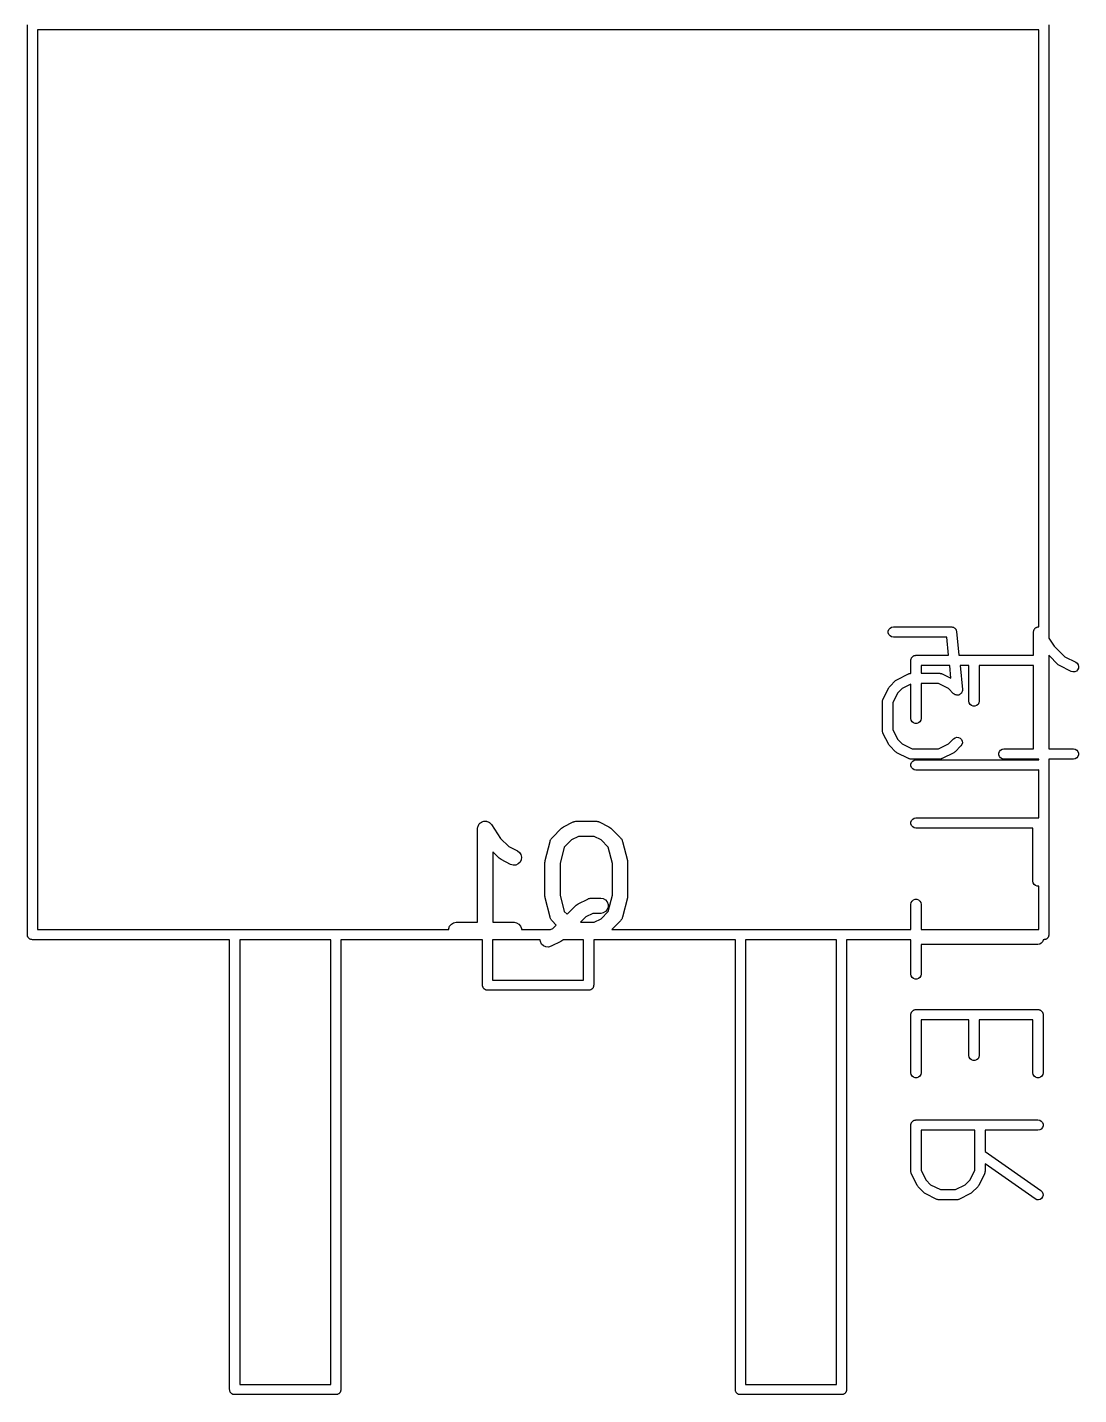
# Model space of a CAD drawing. Extents: x -0.3 to 76.5, y -74.5 to -2.2.
# Drawn here: x 28.95 to 39.34, y -23.05 to -9.53 of the extents above; entities that cross this region are included whole.
import ezdxf

# ---------------------------------------------------------------- set-up
doc = ezdxf.new("R2010")
doc.units = 0
doc.header["$MEASUREMENT"] = 0
doc.layers.add('BLACK', color=7, linetype='CONTINUOUS')

msp = doc.modelspace()

# ---------------------------------------------------------------- linework, layer by layer
at = {"layer": 'Black'}
for p, q in [((28.95, -18.5), (28.95, -9.5)), ((29.05, -9.55), (29.05, -18.45)), ((38.95, -9.55), (29.05, -9.55)), ((38.95, -15.4558), (38.95, -9.55)), ((39.05, -9.5), (39.05, -15.566)), ((37.4626, -15.4972), (37.4687, -15.4806)), ((37.4626, -15.5149), (37.4626, -15.4972)), ((37.4687, -15.5314), (37.4626, -15.5149)), ((37.4687, -15.4806), (37.48, -15.4671)), ((37.48, -15.545), (37.4687, -15.5314)), ((37.48, -15.4671), (37.4953, -15.4583)), ((37.4953, -15.5538), (37.48, -15.545)), ((37.4953, -15.4583), (37.5127, -15.4552)), ((37.5127, -15.4552), (38.0872, -15.4552)), ((38.0872, -15.4552), (38.0891, -15.4556)), ((38.0891, -15.4556), (38.091, -15.4554)), ((38.091, -15.4554), (38.0977, -15.4571)), ((38.0977, -15.4571), (38.1046, -15.4583)), ((38.1046, -15.4583), (38.1062, -15.4593)), ((38.1062, -15.4593), (38.1081, -15.4597)), ((38.1081, -15.4597), (38.1138, -15.4637)), ((38.1138, -15.4637), (38.1198, -15.4671)), ((38.1198, -15.4671), (38.1211, -15.4686)), ((38.1211, -15.4686), (38.1227, -15.4697)), ((38.1227, -15.4697), (38.1267, -15.4753)), ((38.1267, -15.4753), (38.1312, -15.4806)), ((38.1312, -15.4806), (38.1318, -15.4825)), ((38.1318, -15.4825), (38.133, -15.484)), ((38.133, -15.484), (38.1348, -15.4907)), ((38.1348, -15.4907), (38.1372, -15.4972)), ((38.1372, -15.4972), (38.1372, -15.4991)), ((38.1372, -15.4991), (38.1377, -15.501)), ((38.1377, -15.501), (38.1613, -15.7365)), ((38.8982, -15.506), (38.8987, -15.5033)), ((38.8982, -15.7365), (38.8982, -15.506)), ((38.8985, -15.5005), (38.9002, -15.4946)), ((38.8987, -15.5033), (38.8985, -15.5005)), ((38.9002, -15.4946), (38.9012, -15.4887)), ((38.9012, -15.4887), (38.9026, -15.4862)), ((38.9026, -15.4862), (38.9034, -15.4835)), ((38.9034, -15.4835), (38.907, -15.4786)), ((38.907, -15.4786), (38.9101, -15.4734)), ((38.9101, -15.4734), (38.9122, -15.4716)), ((38.9122, -15.4716), (38.9139, -15.4693)), ((38.9139, -15.4693), (38.9189, -15.466)), ((38.9189, -15.466), (38.9236, -15.4621)), ((38.9236, -15.4621), (38.9262, -15.4611)), ((38.9262, -15.4611), (38.9286, -15.4595)), ((38.9286, -15.4595), (38.9345, -15.4581)), ((38.9345, -15.4581), (38.9402, -15.456)), ((38.9402, -15.456), (38.943, -15.456)), ((38.943, -15.456), (38.9457, -15.4554)), ((38.9457, -15.4554), (38.95, -15.4558)), ((37.5127, -15.5568), (37.4953, -15.5538)), ((38.0412, -15.5568), (37.5127, -15.5568)), ((38.0592, -15.7365), (38.0412, -15.5568)), ((39.05, -15.566), (39.1034, -15.646)), ((39.1034, -15.646), (39.2089, -15.7516)), ((37.6852, -15.7873), (37.686, -15.7829)), ((37.6852, -15.9149), (37.6852, -15.7873)), ((37.686, -15.7784), (37.6875, -15.7743)), ((37.686, -15.7829), (37.686, -15.7784)), ((37.6875, -15.7743), (37.6883, -15.7699)), ((37.6883, -15.7699), (37.6905, -15.766)), ((37.6905, -15.766), (37.6921, -15.7619)), ((37.6921, -15.7619), (37.6949, -15.7585)), ((37.6949, -15.7585), (37.6971, -15.7546)), ((37.6971, -15.7546), (37.7005, -15.7518)), ((37.7005, -15.7518), (37.7034, -15.7483)), ((37.7034, -15.7483), (37.7072, -15.7461)), ((37.7072, -15.7461), (37.7106, -15.7433)), ((37.7106, -15.7433), (37.7148, -15.7417)), ((37.7148, -15.7417), (37.7187, -15.7395)), ((37.7187, -15.7395), (37.7231, -15.7388)), ((37.7231, -15.7388), (37.7272, -15.7372)), ((37.7272, -15.7372), (37.7317, -15.7372)), ((37.7317, -15.7372), (37.736, -15.7365)), ((37.736, -15.7365), (38.0592, -15.7365)), ((38.1613, -15.7365), (38.8982, -15.7365)), ((39.1429, -15.8292), (39.05, -15.7364)), ((39.05, -15.7364), (39.05, -16.6617)), ((39.2089, -15.7516), (39.3164, -15.8053)), ((39.3164, -15.8053), (39.3306, -15.8158)), ((39.3306, -15.8158), (39.3403, -15.8306)), ((37.5474, -15.9777), (37.6623, -15.9202)), ((37.6623, -15.9202), (37.6651, -15.9194)), ((37.6651, -15.9194), (37.6676, -15.9179)), ((37.6676, -15.9179), (37.6735, -15.9169)), ((37.6735, -15.9169), (37.6792, -15.9152)), ((37.6792, -15.9152), (37.6821, -15.9154)), ((37.6821, -15.9154), (37.685, -15.9149)), ((37.685, -15.9149), (37.6852, -15.9149)), ((37.7868, -15.8381), (37.7868, -15.9149)), ((38.0693, -15.8381), (37.7868, -15.8381)), ((37.7868, -15.9149), (37.9723, -15.9149)), ((37.9723, -15.9149), (37.9752, -15.9154)), ((37.9752, -15.9154), (37.9781, -15.9152)), ((37.9781, -15.9152), (37.9838, -15.9169)), ((37.9838, -15.9169), (37.9897, -15.9179)), ((37.9897, -15.9179), (37.9922, -15.9194)), ((37.9922, -15.9194), (37.995, -15.9202)), ((37.995, -15.9202), (38.0819, -15.9637)), ((38.0819, -15.9637), (38.0693, -15.8381)), ((38.2598, -15.8381), (38.1714, -15.8381)), ((38.1714, -15.8381), (38.1952, -16.0755)), ((38.2598, -16.1894), (38.2598, -15.8381)), ((38.8982, -15.8381), (38.3614, -15.8381)), ((38.3614, -15.8381), (38.3614, -16.1894)), ((38.8982, -16.6617), (38.8982, -15.8381)), ((39.1495, -15.8339), (39.1429, -15.8292)), ((39.1561, -15.8387), (39.1495, -15.8339)), ((39.271, -15.8962), (39.1561, -15.8387)), ((39.2879, -15.9012), (39.271, -15.8962)), ((39.3055, -15.9002), (39.2879, -15.9012)), ((39.3217, -15.8932), (39.3055, -15.9002)), ((39.3345, -15.881), (39.3217, -15.8932)), ((39.3424, -15.8652), (39.3345, -15.881)), ((39.3403, -15.8306), (39.3444, -15.8477)), ((39.3444, -15.8477), (39.3424, -15.8652)), ((37.4098, -16.1728), (37.4672, -16.0579)), ((37.4672, -16.0579), (37.4721, -16.0513)), ((37.4721, -16.0513), (37.4767, -16.0447)), ((37.4767, -16.0447), (37.5342, -15.9872)), ((37.5342, -15.9872), (37.5409, -15.9825)), ((37.5409, -15.9825), (37.5474, -15.9777)), ((37.6002, -16.0649), (37.5544, -16.1107)), ((37.6852, -16.0224), (37.6002, -16.0649)), ((37.6852, -16.3618), (37.6852, -16.0224)), ((37.9603, -16.0165), (37.7868, -16.0165)), ((37.7868, -16.0165), (37.7868, -16.3618)), ((38.0571, -16.0649), (37.9603, -16.0165)), ((38.1087, -16.1165), (38.0571, -16.0649)), ((38.1937, -16.0937), (38.1901, -16.1014)), ((38.1939, -16.0931), (38.1937, -16.0934)), ((38.1937, -16.0934), (38.1937, -16.0937)), ((38.1945, -16.0846), (38.1939, -16.0931)), ((38.1952, -16.0761), (38.1945, -16.0846)), ((38.1952, -16.0755), (38.1952, -16.0758)), ((38.1952, -16.0758), (38.1952, -16.0761)), ((37.4044, -16.1955), (37.4049, -16.1926)), ((37.4044, -16.4827), (37.4044, -16.1955)), ((37.4047, -16.1897), (37.4064, -16.184)), ((37.4049, -16.1926), (37.4047, -16.1897)), ((37.4064, -16.184), (37.4075, -16.1781)), ((37.4075, -16.1781), (37.4089, -16.1756)), ((37.4089, -16.1756), (37.4098, -16.1728)), ((37.5544, -16.1107), (37.506, -16.2075)), ((37.506, -16.2075), (37.506, -16.4707)), ((38.109, -16.1167), (38.1087, -16.1165)), ((38.1092, -16.1169), (38.109, -16.1167)), ((38.1162, -16.1217), (38.1092, -16.1169)), ((38.1232, -16.1266), (38.1162, -16.1217)), ((38.1235, -16.1267), (38.1232, -16.1266)), ((38.1237, -16.1269), (38.1235, -16.1267)), ((38.132, -16.129), (38.1237, -16.1269)), ((38.1402, -16.1312), (38.132, -16.129)), ((38.1405, -16.1311), (38.1402, -16.1312)), ((38.1408, -16.1312), (38.1405, -16.1311)), ((38.1493, -16.1304), (38.1408, -16.1312)), ((38.1578, -16.1296), (38.1493, -16.1304)), ((38.1581, -16.1295), (38.1578, -16.1296)), ((38.1584, -16.1295), (38.1581, -16.1295)), ((38.1661, -16.1258), (38.1584, -16.1295)), ((38.1738, -16.1222), (38.1661, -16.1258)), ((38.174, -16.122), (38.1738, -16.1222)), ((38.1743, -16.1218), (38.174, -16.122)), ((38.1803, -16.1157), (38.1743, -16.1218)), ((38.1863, -16.1097), (38.1803, -16.1157)), ((38.1864, -16.1094), (38.1863, -16.1097)), ((38.1866, -16.1092), (38.1864, -16.1094)), ((38.1901, -16.1014), (38.1866, -16.1092)), ((38.2628, -16.2068), (38.2598, -16.1894)), ((38.2717, -16.2221), (38.2628, -16.2068)), ((38.2852, -16.2334), (38.2717, -16.2221)), ((38.3495, -16.2221), (38.336, -16.2334)), ((38.3583, -16.2068), (38.3495, -16.2221)), ((38.3614, -16.1894), (38.3583, -16.2068)), ((37.6883, -16.3792), (37.6852, -16.3618)), ((37.7868, -16.3618), (37.7838, -16.3792)), ((38.3017, -16.2395), (38.2852, -16.2334)), ((38.3194, -16.2395), (38.3017, -16.2395)), ((38.336, -16.2334), (38.3194, -16.2395)), ((37.4049, -16.4856), (37.4044, -16.4827)), ((37.4047, -16.4885), (37.4049, -16.4856)), ((37.4064, -16.4943), (37.4047, -16.4885)), ((37.4075, -16.5001), (37.4064, -16.4943)), ((37.4089, -16.5026), (37.4075, -16.5001)), ((37.506, -16.4707), (37.5544, -16.5676)), ((37.6971, -16.3944), (37.6883, -16.3792)), ((37.7106, -16.4058), (37.6971, -16.3944)), ((37.7272, -16.4118), (37.7106, -16.4058)), ((37.7449, -16.4118), (37.7272, -16.4118)), ((37.7614, -16.4058), (37.7449, -16.4118)), ((37.775, -16.3944), (37.7614, -16.4058)), ((37.7838, -16.3792), (37.775, -16.3944)), ((37.4098, -16.5055), (37.4089, -16.5026)), ((37.4672, -16.6204), (37.4098, -16.5055)), ((37.4721, -16.6269), (37.4672, -16.6204)), ((37.4767, -16.6336), (37.4721, -16.6269)), ((37.5342, -16.691), (37.4767, -16.6336)), ((37.5544, -16.5676), (37.6002, -16.6133)), ((37.6002, -16.6133), (37.697, -16.6617)), ((37.9603, -16.6617), (38.0571, -16.6133)), ((38.0571, -16.6133), (38.1087, -16.5617)), ((38.1087, -16.5617), (38.1232, -16.5516)), ((38.1806, -16.6336), (38.1231, -16.691)), ((38.1232, -16.5516), (38.1402, -16.547)), ((38.1402, -16.547), (38.1578, -16.5486)), ((38.1578, -16.5486), (38.1738, -16.556)), ((38.1738, -16.556), (38.1863, -16.5685)), ((38.1907, -16.6191), (38.1806, -16.6336)), ((38.1863, -16.5685), (38.1937, -16.5845)), ((38.1952, -16.6021), (38.1907, -16.6191)), ((38.1937, -16.5845), (38.1952, -16.6021)), ((37.5409, -16.6957), (37.5342, -16.691)), ((37.5474, -16.7005), (37.5409, -16.6957)), ((37.6623, -16.758), (37.5474, -16.7005)), ((37.6651, -16.7588), (37.6623, -16.758)), ((37.6676, -16.7603), (37.6651, -16.7588)), ((37.6735, -16.7613), (37.6676, -16.7603)), ((37.6792, -16.763), (37.6735, -16.7613)), ((37.6821, -16.7628), (37.6792, -16.763)), ((37.685, -16.7633), (37.6821, -16.7628)), ((37.9723, -16.7633), (37.685, -16.7633)), ((37.697, -16.6617), (37.9603, -16.6617)), ((37.7187, -16.7737), (37.736, -16.7706)), ((37.736, -16.7706), (38.9425, -16.7706)), ((37.9752, -16.7628), (37.9723, -16.7633)), ((37.9781, -16.763), (37.9752, -16.7628)), ((37.9838, -16.7613), (37.9781, -16.763)), ((37.9897, -16.7603), (37.9838, -16.7613)), ((37.9922, -16.7588), (37.9897, -16.7603)), ((37.995, -16.758), (37.9922, -16.7588)), ((38.1099, -16.7005), (37.995, -16.758)), ((38.1165, -16.6957), (38.1099, -16.7005)), ((38.1231, -16.691), (38.1165, -16.6957)), ((38.5542, -16.7037), (38.5603, -16.6871)), ((38.5542, -16.7214), (38.5542, -16.7037)), ((38.5603, -16.7379), (38.5542, -16.7214)), ((38.5603, -16.6871), (38.5716, -16.6736)), ((38.5716, -16.7515), (38.5603, -16.7379)), ((38.5716, -16.6736), (38.5869, -16.6648)), ((38.5869, -16.7603), (38.5716, -16.7515)), ((38.5869, -16.6648), (38.6043, -16.6617)), ((38.6043, -16.7633), (38.5869, -16.7603)), ((38.6043, -16.6617), (38.8982, -16.6617)), ((38.95, -16.7633), (38.6043, -16.7633)), ((38.9425, -16.7706), (38.95, -16.7719)), ((38.95, -16.7719), (38.95, -16.7633)), ((39.05, -16.6617), (39.2937, -16.6617)), ((39.2937, -16.7633), (39.05, -16.7633)), ((39.05, -16.7633), (39.05, -18.5)), ((39.2937, -16.6617), (39.3111, -16.6648)), ((39.3111, -16.7603), (39.2937, -16.7633)), ((39.3111, -16.6648), (39.3263, -16.6736)), ((39.3263, -16.7515), (39.3111, -16.7603)), ((39.3263, -16.6736), (39.3377, -16.6871)), ((39.3377, -16.7379), (39.3263, -16.7515)), ((39.3377, -16.6871), (39.3437, -16.7037)), ((39.3437, -16.7214), (39.3377, -16.7379)), ((39.3437, -16.7037), (39.3437, -16.7214)), ((37.686, -16.8126), (37.6921, -16.796)), ((37.686, -16.8302), (37.686, -16.8126)), ((37.6921, -16.8468), (37.686, -16.8302)), ((37.6921, -16.796), (37.7034, -16.7825)), ((37.7034, -16.8603), (37.6921, -16.8468)), ((37.7034, -16.7825), (37.7187, -16.7737)), ((37.7187, -16.8691), (37.7034, -16.8603)), ((37.736, -16.8722), (37.7187, -16.8691)), ((38.9425, -16.8722), (37.736, -16.8722)), ((38.95, -16.8709), (38.9425, -16.8722)), ((38.95, -17.3459), (38.95, -16.8709)), ((33.4016, -17.4441), (33.4042, -17.4355)), ((33.4019, -17.4483), (33.4016, -17.4441)), ((33.4042, -17.4355), (33.4057, -17.4267)), ((33.4057, -17.4267), (33.4078, -17.4231)), ((33.4078, -17.4231), (33.409, -17.4191)), ((33.409, -17.4191), (33.4143, -17.4119)), ((33.4143, -17.4119), (33.4187, -17.4042)), ((33.4187, -17.4042), (33.4219, -17.4015)), ((33.4219, -17.4015), (33.4244, -17.3981)), ((33.4244, -17.3981), (33.4318, -17.3932)), ((33.4318, -17.3932), (33.4387, -17.3874)), ((33.4387, -17.3874), (33.4426, -17.386)), ((33.4426, -17.386), (33.4461, -17.3837)), ((33.4461, -17.3837), (33.4548, -17.3816)), ((33.4548, -17.3816), (33.4632, -17.3785)), ((33.4632, -17.3785), (33.4673, -17.3785)), ((33.4673, -17.3785), (33.4714, -17.3775)), ((33.4714, -17.3775), (33.4803, -17.3785)), ((33.4803, -17.3785), (33.4892, -17.3785)), ((33.4892, -17.3785), (33.4931, -17.3799)), ((33.4931, -17.3799), (33.4973, -17.3804)), ((33.4973, -17.3804), (33.5053, -17.3844)), ((33.5053, -17.3844), (33.5137, -17.3874)), ((33.5137, -17.3874), (33.5169, -17.3901)), ((33.5169, -17.3901), (33.5206, -17.3919)), ((33.5206, -17.3919), (33.5268, -17.3984)), ((33.5268, -17.3984), (33.5336, -17.4042)), ((33.5336, -17.4042), (33.5357, -17.4078)), ((33.5357, -17.4078), (33.5386, -17.4108)), ((33.5386, -17.4108), (33.6297, -17.5475)), ((34.1374, -17.5422), (34.2327, -17.447)), ((34.2327, -17.447), (34.2425, -17.4401)), ((34.2425, -17.4401), (34.2522, -17.4329)), ((34.2522, -17.4329), (34.3474, -17.3853)), ((34.3474, -17.3853), (34.3516, -17.3841)), ((34.3516, -17.3841), (34.3553, -17.3819)), ((34.3553, -17.3819), (34.364, -17.3804)), ((34.364, -17.3804), (34.3724, -17.3779)), ((34.3724, -17.3779), (34.3767, -17.3781)), ((34.3767, -17.3781), (34.381, -17.3774)), ((34.381, -17.3774), (34.5714, -17.3774)), ((34.5714, -17.3774), (34.5757, -17.3781)), ((34.5757, -17.3781), (34.58, -17.3779)), ((34.58, -17.3779), (34.5884, -17.3804)), ((34.5884, -17.3804), (34.5971, -17.3819)), ((34.5971, -17.3819), (34.6008, -17.3841)), ((34.6008, -17.3841), (34.605, -17.3853)), ((34.605, -17.3853), (34.7002, -17.4329)), ((34.7002, -17.4329), (34.7099, -17.4401)), ((34.7099, -17.4401), (34.7197, -17.447)), ((34.7197, -17.447), (34.8149, -17.5422)), ((37.686, -17.3871), (37.6921, -17.3705)), ((37.686, -17.4047), (37.686, -17.3871)), ((37.6921, -17.4213), (37.686, -17.4047)), ((37.6921, -17.3705), (37.7034, -17.357)), ((37.7034, -17.4348), (37.6921, -17.4213)), ((37.7034, -17.357), (37.7187, -17.3482)), ((37.7187, -17.4437), (37.7034, -17.4348)), ((37.7187, -17.3482), (37.736, -17.3451)), ((37.736, -17.4467), (37.7187, -17.4437)), ((37.736, -17.3451), (38.9425, -17.3451)), ((38.8917, -17.4467), (37.736, -17.4467)), ((38.8917, -17.9705), (38.8917, -17.4467)), ((38.9425, -17.3451), (38.9469, -17.3459)), ((38.9469, -17.3459), (38.95, -17.3459)), ((33.4012, -17.4524), (33.4019, -17.4483)), ((33.4012, -18.3774), (33.4012, -17.4524)), ((33.6297, -17.5475), (33.7111, -17.6288)), ((34.0701, -17.7675), (34.1177, -17.577)), ((34.1177, -17.577), (34.1206, -17.5705)), ((34.1206, -17.5705), (34.1225, -17.5635)), ((34.1225, -17.5635), (34.1259, -17.5587)), ((34.1259, -17.5587), (34.1283, -17.5533)), ((34.1283, -17.5533), (34.1333, -17.5481)), ((34.1333, -17.5481), (34.1374, -17.5422)), ((34.3301, -17.5616), (34.2582, -17.6336)), ((34.3987, -17.5274), (34.3301, -17.5616)), ((34.5537, -17.5274), (34.3987, -17.5274)), ((34.6222, -17.5616), (34.5537, -17.5274)), ((34.6942, -17.6336), (34.6222, -17.5616)), ((34.8149, -17.5422), (34.8191, -17.5481)), ((34.8191, -17.5481), (34.8241, -17.5533)), ((34.8241, -17.5533), (34.8265, -17.5587)), ((34.8265, -17.5587), (34.8299, -17.5635)), ((34.8299, -17.5635), (34.8317, -17.5705)), ((34.8317, -17.5705), (34.8347, -17.577)), ((34.8347, -17.577), (34.8823, -17.7675)), ((33.6136, -17.7435), (33.5512, -17.6811)), ((33.5512, -17.6811), (33.5512, -18.3774)), ((33.7111, -17.6288), (33.7954, -17.671)), ((33.7954, -17.671), (33.8164, -17.6865)), ((33.8164, -17.6865), (33.8307, -17.7083)), ((33.8307, -17.7083), (33.8368, -17.7336)), ((34.2582, -17.6336), (34.2179, -17.7949)), ((34.7345, -17.7949), (34.6942, -17.6336)), ((33.6235, -17.7504), (33.6136, -17.7435)), ((33.6331, -17.7576), (33.6235, -17.7504)), ((33.7284, -17.8052), (33.6331, -17.7576)), ((33.7533, -17.8126), (33.7284, -17.8052)), ((33.7793, -17.811), (33.7533, -17.8126)), ((33.8032, -17.8007), (33.7793, -17.811)), ((33.8221, -17.7828), (33.8032, -17.8007)), ((33.8338, -17.7595), (33.8221, -17.7828)), ((33.8368, -17.7336), (33.8338, -17.7595)), ((34.0679, -17.7857), (34.0694, -17.7767)), ((34.0679, -18.119), (34.0679, -17.7857)), ((34.0694, -17.7767), (34.0701, -17.7675)), ((34.2179, -17.7949), (34.2179, -18.1098)), ((34.7345, -18.1098), (34.7345, -17.7949)), ((34.8823, -17.7675), (34.8829, -17.7767)), ((34.8829, -17.7767), (34.8845, -17.7857)), ((34.8845, -17.7857), (34.8845, -18.119)), ((38.8948, -17.9878), (38.8917, -17.9705)), ((38.9036, -18.0031), (38.8948, -17.9878)), ((34.0694, -18.1281), (34.0679, -18.119)), ((34.2179, -18.1098), (34.2582, -18.2712)), ((34.6942, -18.2712), (34.7345, -18.1098)), ((34.8845, -18.119), (34.8829, -18.1281)), ((38.9171, -18.0144), (38.9036, -18.0031)), ((38.9337, -18.0205), (38.9171, -18.0144)), ((38.95, -18.0205), (38.9337, -18.0205)), ((38.95, -18.45), (38.95, -18.0205)), ((34.0701, -18.1372), (34.0694, -18.1281)), ((34.1177, -18.3277), (34.0701, -18.1372)), ((34.2857, -18.2987), (34.3755, -18.2089)), ((34.3755, -18.2089), (34.3854, -18.202)), ((34.3854, -18.202), (34.395, -18.1948)), ((34.395, -18.1948), (34.4903, -18.1472)), ((34.4903, -18.1472), (34.4944, -18.146)), ((34.4944, -18.146), (34.4982, -18.1438)), ((34.4982, -18.1438), (34.5068, -18.1423)), ((34.5068, -18.1423), (34.5152, -18.1398)), ((34.5152, -18.1398), (34.5196, -18.14)), ((34.5196, -18.14), (34.5238, -18.1393)), ((34.5238, -18.1393), (34.619, -18.1393)), ((34.619, -18.1393), (34.6447, -18.1438)), ((34.6447, -18.1438), (34.6673, -18.1568)), ((34.6673, -18.1568), (34.684, -18.1768)), ((34.684, -18.2518), (34.6673, -18.2717)), ((34.684, -18.1768), (34.6929, -18.2013)), ((34.6929, -18.2273), (34.684, -18.2518)), ((34.6929, -18.2013), (34.6929, -18.2273)), ((34.8823, -18.1372), (34.8347, -18.3277)), ((34.8829, -18.1281), (34.8823, -18.1372)), ((37.6852, -18.2003), (37.6883, -18.1829)), ((37.6852, -18.45), (37.6852, -18.2003)), ((37.6883, -18.1829), (37.6971, -18.1676)), ((37.6971, -18.1676), (37.7106, -18.1563)), ((37.7106, -18.1563), (37.7272, -18.1502)), ((37.7272, -18.1502), (37.7449, -18.1502)), ((37.7449, -18.1502), (37.7614, -18.1563)), ((37.7614, -18.1563), (37.775, -18.1676)), ((37.775, -18.1676), (37.7838, -18.1829)), ((37.7838, -18.1829), (37.7868, -18.2003)), ((37.7868, -18.2003), (37.7868, -18.45)), ((33.1423, -18.3949), (33.1648, -18.3819)), ((33.1648, -18.3819), (33.1905, -18.3774)), ((33.1905, -18.3774), (33.4012, -18.3774)), ((33.5512, -18.3774), (33.7619, -18.3774)), ((33.7619, -18.3774), (33.7876, -18.3819)), ((33.7876, -18.3819), (33.8101, -18.3949)), ((34.1206, -18.3343), (34.1177, -18.3277)), ((34.1225, -18.3412), (34.1206, -18.3343)), ((34.1259, -18.3461), (34.1225, -18.3412)), ((34.1283, -18.3515), (34.1259, -18.3461)), ((34.1333, -18.3567), (34.1283, -18.3515)), ((34.1374, -18.3626), (34.1333, -18.3567)), ((34.1796, -18.4048), (34.1374, -18.3626)), ((34.2582, -18.2712), (34.2857, -18.2987)), ((34.473, -18.3235), (34.4192, -18.3774)), ((34.4192, -18.3774), (34.5537, -18.3774)), ((34.5415, -18.2893), (34.473, -18.3235)), ((34.619, -18.2893), (34.5415, -18.2893)), ((34.5537, -18.3774), (34.6222, -18.3431)), ((34.6447, -18.2848), (34.619, -18.2893)), ((34.6222, -18.3431), (34.6942, -18.2712)), ((34.6673, -18.2717), (34.6447, -18.2848)), ((34.8149, -18.3626), (34.7275, -18.45)), ((34.8191, -18.3567), (34.8149, -18.3626)), ((34.8241, -18.3515), (34.8191, -18.3567)), ((34.8265, -18.3461), (34.8241, -18.3515)), ((34.8299, -18.3412), (34.8265, -18.3461)), ((34.8317, -18.3343), (34.8299, -18.3412)), ((34.8347, -18.3277), (34.8317, -18.3343)), ((28.9508, -18.5043), (28.95, -18.5)), ((28.9508, -18.5087), (28.9508, -18.5043)), ((28.9523, -18.5128), (28.9508, -18.5087)), ((28.953, -18.5171), (28.9523, -18.5128)), ((28.9552, -18.5209), (28.953, -18.5171)), ((28.9567, -18.525), (28.9552, -18.5209)), ((28.9595, -18.5284), (28.9567, -18.525)), ((28.9617, -18.5321), (28.9595, -18.5284)), ((29.05, -18.45), (33.1166, -18.45)), ((33.1166, -18.4394), (33.1255, -18.4149)), ((33.1166, -18.45), (33.1166, -18.4394)), ((33.1255, -18.4149), (33.1423, -18.3949)), ((33.8101, -18.3949), (33.8269, -18.4149)), ((33.8269, -18.4149), (33.8358, -18.4394)), ((33.8358, -18.4394), (33.8358, -18.45)), ((33.8358, -18.45), (34.1228, -18.45)), ((34.1228, -18.45), (34.146, -18.4384)), ((34.146, -18.4384), (34.1796, -18.4048)), ((34.7275, -18.45), (37.6852, -18.45)), ((37.7868, -18.45), (38.95, -18.45)), ((39.0405, -18.5284), (39.0383, -18.5321)), ((39.0433, -18.525), (39.0405, -18.5284)), ((39.0448, -18.5209), (39.0433, -18.525)), ((39.047, -18.5171), (39.0448, -18.5209)), ((39.0477, -18.5128), (39.047, -18.5171)), ((39.0492, -18.5087), (39.0477, -18.5128)), ((39.05, -18.5), (39.0492, -18.5043)), ((39.0492, -18.5043), (39.0492, -18.5087)), ((28.965, -18.535), (28.9617, -18.5321)), ((28.9679, -18.5383), (28.965, -18.535)), ((28.9716, -18.5405), (28.9679, -18.5383)), ((28.975, -18.5433), (28.9716, -18.5405)), ((28.9791, -18.5448), (28.975, -18.5433)), ((28.9829, -18.547), (28.9791, -18.5448)), ((28.9872, -18.5477), (28.9829, -18.547)), ((28.9913, -18.5492), (28.9872, -18.5477)), ((28.9957, -18.5492), (28.9913, -18.5492)), ((29, -18.55), (28.9957, -18.5492)), ((30.95, -18.55), (29, -18.55)), ((30.95, -23), (30.95, -18.55)), ((31.05, -18.55), (31.05, -22.95)), ((31.95, -18.55), (31.05, -18.55)), ((31.95, -22.95), (31.95, -18.55)), ((33.45, -18.55), (32.05, -18.55)), ((32.05, -18.55), (32.05, -23)), ((33.45, -19), (33.45, -18.55)), ((34.0212, -18.55), (33.55, -18.55)), ((33.55, -18.55), (33.55, -18.95)), ((34.0234, -18.569), (34.0212, -18.55)), ((34.035, -18.5923), (34.0234, -18.569)), ((34.0539, -18.6102), (34.035, -18.5923)), ((34.0778, -18.6206), (34.0539, -18.6102)), ((34.1038, -18.6221), (34.0778, -18.6206)), ((34.1288, -18.6147), (34.1038, -18.6221)), ((34.224, -18.5671), (34.1288, -18.6147)), ((34.2337, -18.5599), (34.224, -18.5671)), ((34.2435, -18.553), (34.2337, -18.5599)), ((34.2465, -18.55), (34.2435, -18.553)), ((34.45, -18.55), (34.2465, -18.55)), ((34.45, -18.95), (34.45, -18.55)), ((35.95, -18.55), (34.55, -18.55)), ((34.55, -18.55), (34.55, -19)), ((35.95, -23), (35.95, -18.55)), ((36.05, -18.55), (36.05, -22.95)), ((36.95, -18.55), (36.05, -18.55)), ((36.95, -22.95), (36.95, -18.55)), ((37.6852, -18.55), (37.05, -18.55)), ((37.05, -18.55), (37.05, -23)), ((37.6852, -18.8897), (37.6852, -18.55)), ((38.9425, -18.5958), (37.7868, -18.5958)), ((37.7868, -18.5958), (37.7868, -18.8897)), ((38.9599, -18.5927), (38.9425, -18.5958)), ((38.9752, -18.5839), (38.9599, -18.5927)), ((38.9865, -18.5704), (38.9752, -18.5839)), ((38.9926, -18.5538), (38.9865, -18.5704)), ((39, -18.55), (38.9926, -18.55)), ((38.9926, -18.55), (38.9926, -18.5538)), ((39.0043, -18.5492), (39, -18.55)), ((39.0087, -18.5492), (39.0043, -18.5492)), ((39.0128, -18.5477), (39.0087, -18.5492)), ((39.0171, -18.547), (39.0128, -18.5477)), ((39.0209, -18.5448), (39.0171, -18.547)), ((39.025, -18.5433), (39.0209, -18.5448)), ((39.0284, -18.5405), (39.025, -18.5433)), ((39.0321, -18.5383), (39.0284, -18.5405)), ((39.035, -18.535), (39.0321, -18.5383)), ((39.0383, -18.5321), (39.035, -18.535)), ((37.6883, -18.9071), (37.6852, -18.8897)), ((37.6971, -18.9223), (37.6883, -18.9071)), ((37.7106, -18.9337), (37.6971, -18.9223)), ((37.7272, -18.9397), (37.7106, -18.9337)), ((37.7614, -18.9337), (37.7449, -18.9397)), ((37.775, -18.9223), (37.7614, -18.9337)), ((37.7838, -18.9071), (37.775, -18.9223)), ((37.7868, -18.8897), (37.7838, -18.9071)), ((33.4508, -19.0043), (33.45, -19)), ((33.4508, -19.0087), (33.4508, -19.0043)), ((33.4523, -19.0128), (33.4508, -19.0087)), ((33.453, -19.0171), (33.4523, -19.0128)), ((33.4552, -19.0209), (33.453, -19.0171)), ((33.4567, -19.025), (33.4552, -19.0209)), ((33.4595, -19.0284), (33.4567, -19.025)), ((33.4617, -19.0321), (33.4595, -19.0284)), ((33.465, -19.035), (33.4617, -19.0321)), ((33.4679, -19.0383), (33.465, -19.035)), ((33.4716, -19.0405), (33.4679, -19.0383)), ((33.475, -19.0433), (33.4716, -19.0405)), ((33.4791, -19.0448), (33.475, -19.0433)), ((33.4829, -19.047), (33.4791, -19.0448)), ((33.4872, -19.0477), (33.4829, -19.047)), ((33.4913, -19.0492), (33.4872, -19.0477)), ((33.4957, -19.0492), (33.4913, -19.0492)), ((33.5, -19.05), (33.4957, -19.0492)), ((34.5, -19.05), (33.5, -19.05)), ((33.55, -18.95), (34.45, -18.95)), ((34.5043, -19.0492), (34.5, -19.05)), ((34.5087, -19.0492), (34.5043, -19.0492)), ((34.5128, -19.0477), (34.5087, -19.0492)), ((34.5171, -19.047), (34.5128, -19.0477)), ((34.5209, -19.0448), (34.5171, -19.047)), ((34.525, -19.0433), (34.5209, -19.0448)), ((34.5284, -19.0405), (34.525, -19.0433)), ((34.5321, -19.0383), (34.5284, -19.0405)), ((34.535, -19.035), (34.5321, -19.0383)), ((34.5383, -19.0321), (34.535, -19.035)), ((34.5405, -19.0284), (34.5383, -19.0321)), ((34.5433, -19.025), (34.5405, -19.0284)), ((34.5448, -19.0209), (34.5433, -19.025)), ((34.547, -19.0171), (34.5448, -19.0209)), ((34.5477, -19.0128), (34.547, -19.0171)), ((34.5492, -19.0087), (34.5477, -19.0128)), ((34.55, -19), (34.5492, -19.0043)), ((34.5492, -19.0043), (34.5492, -19.0087)), ((37.7449, -18.9397), (37.7272, -18.9397)), ((37.6852, -19.2919), (37.686, -19.2875)), ((37.6852, -19.8664), (37.6852, -19.2919)), ((37.686, -19.283), (37.6875, -19.2789)), ((37.686, -19.2875), (37.686, -19.283)), ((37.6875, -19.2789), (37.6883, -19.2745)), ((37.6883, -19.2745), (37.6905, -19.2706)), ((37.6905, -19.2706), (37.6921, -19.2665)), ((37.6921, -19.2665), (37.6949, -19.2631)), ((37.6949, -19.2631), (37.6971, -19.2592)), ((37.6971, -19.2592), (37.7005, -19.2563)), ((37.7005, -19.2563), (37.7034, -19.2529)), ((37.7034, -19.2529), (37.7072, -19.2507)), ((37.7072, -19.2507), (37.7106, -19.2479)), ((37.7106, -19.2479), (37.7148, -19.2463)), ((37.7148, -19.2463), (37.7187, -19.2441)), ((37.7187, -19.2441), (37.7231, -19.2433)), ((37.7231, -19.2433), (37.7272, -19.2418)), ((37.7272, -19.2418), (37.7317, -19.2418)), ((37.7317, -19.2418), (37.736, -19.2411)), ((37.736, -19.2411), (38.9425, -19.2411)), ((38.9425, -19.2411), (38.9469, -19.2418)), ((38.9469, -19.2418), (38.9514, -19.2418)), ((38.9514, -19.2418), (38.9555, -19.2433)), ((38.9555, -19.2433), (38.9599, -19.2441)), ((38.9599, -19.2441), (38.9638, -19.2463)), ((38.9638, -19.2463), (38.9679, -19.2479)), ((38.9679, -19.2479), (38.9714, -19.2507)), ((38.9714, -19.2507), (38.9752, -19.2529)), ((38.9752, -19.2529), (38.9781, -19.2563)), ((38.9781, -19.2563), (38.9815, -19.2592)), ((38.9815, -19.2592), (38.9837, -19.2631)), ((38.9837, -19.2631), (38.9865, -19.2665)), ((38.9865, -19.2665), (38.9881, -19.2706)), ((38.9881, -19.2706), (38.9903, -19.2745)), ((38.9903, -19.2745), (38.9911, -19.2789)), ((38.9911, -19.2789), (38.9926, -19.283)), ((38.9926, -19.283), (38.9926, -19.2875)), ((38.9926, -19.2875), (38.9933, -19.2919)), ((38.9933, -19.2919), (38.9933, -19.8664)), ((38.2598, -19.3427), (37.7868, -19.3427)), ((37.7868, -19.3427), (37.7868, -19.8664)), ((38.2598, -19.694), (38.2598, -19.3427)), ((38.8917, -19.3427), (38.3614, -19.3427)), ((38.3614, -19.3427), (38.3614, -19.694)), ((38.8917, -19.8664), (38.8917, -19.3427)), ((38.2628, -19.7114), (38.2598, -19.694)), ((38.2717, -19.7267), (38.2628, -19.7114)), ((38.2852, -19.738), (38.2717, -19.7267)), ((38.3017, -19.7441), (38.2852, -19.738)), ((38.3194, -19.7441), (38.3017, -19.7441)), ((38.336, -19.738), (38.3194, -19.7441)), ((38.3495, -19.7267), (38.336, -19.738)), ((38.3583, -19.7114), (38.3495, -19.7267)), ((38.3614, -19.694), (38.3583, -19.7114)), ((37.6883, -19.8838), (37.6852, -19.8664)), ((37.7868, -19.8664), (37.7838, -19.8838)), ((38.8948, -19.8838), (38.8917, -19.8664)), ((38.9933, -19.8664), (38.9903, -19.8838)), ((37.6971, -19.899), (37.6883, -19.8838)), ((37.7106, -19.9104), (37.6971, -19.899)), ((37.7272, -19.9164), (37.7106, -19.9104)), ((37.7449, -19.9164), (37.7272, -19.9164)), ((37.7614, -19.9104), (37.7449, -19.9164)), ((37.775, -19.899), (37.7614, -19.9104)), ((37.7838, -19.8838), (37.775, -19.899)), ((38.9036, -19.899), (38.8948, -19.8838)), ((38.9171, -19.9104), (38.9036, -19.899)), ((38.9337, -19.9164), (38.9171, -19.9104)), ((38.9514, -19.9164), (38.9337, -19.9164)), ((38.9679, -19.9104), (38.9514, -19.9164)), ((38.9815, -19.899), (38.9679, -19.9104)), ((38.9903, -19.8838), (38.9815, -19.899)), ((37.6852, -20.3835), (37.686, -20.3791)), ((37.6852, -20.8431), (37.6852, -20.3835)), ((37.686, -20.3746), (37.6875, -20.3705)), ((37.686, -20.3791), (37.686, -20.3746)), ((37.6875, -20.3705), (37.6883, -20.3661)), ((37.6883, -20.3661), (37.6905, -20.3622)), ((37.6905, -20.3622), (37.6921, -20.3581)), ((37.6921, -20.3581), (37.6949, -20.3546)), ((37.6949, -20.3546), (37.6971, -20.3508)), ((37.6971, -20.3508), (37.7005, -20.3479)), ((37.7005, -20.3479), (37.7034, -20.3445)), ((37.7034, -20.3445), (37.7072, -20.3423)), ((37.7072, -20.3423), (37.7106, -20.3395)), ((37.7106, -20.3395), (37.7148, -20.3379)), ((37.7148, -20.3379), (37.7187, -20.3357)), ((37.7187, -20.3357), (37.7231, -20.3349)), ((37.7231, -20.3349), (37.7272, -20.3334)), ((37.7272, -20.3334), (37.7317, -20.3334)), ((37.7317, -20.3334), (37.736, -20.3327)), ((37.736, -20.3327), (38.9425, -20.3327)), ((38.9425, -20.3327), (38.9599, -20.3357)), ((38.9599, -20.3357), (38.9752, -20.3445)), ((38.9752, -20.4224), (38.9599, -20.4312)), ((38.9752, -20.3445), (38.9865, -20.3581)), ((38.9865, -20.4089), (38.9752, -20.4224)), ((38.9865, -20.3581), (38.9926, -20.3746)), ((38.9926, -20.3923), (38.9865, -20.4089)), ((38.9926, -20.3746), (38.9926, -20.3923)), ((37.7868, -20.4343), (37.7868, -20.8311)), ((38.3172, -20.4343), (37.7868, -20.4343)), ((38.3172, -20.8311), (38.3172, -20.4343)), ((38.9425, -20.4343), (38.4188, -20.4343)), ((38.4188, -20.4343), (38.4188, -20.6443)), ((38.9599, -20.4312), (38.9425, -20.4343)), ((38.4188, -20.6443), (38.9717, -21.0313)), ((38.9134, -21.1145), (38.4188, -20.7683)), ((38.4188, -20.7683), (38.4188, -20.8431)), ((37.6858, -20.846), (37.6852, -20.8431)), ((37.6856, -20.8489), (37.6858, -20.846)), ((37.6873, -20.8546), (37.6856, -20.8489)), ((37.6883, -20.8604), (37.6873, -20.8546)), ((37.6898, -20.863), (37.6883, -20.8604)), ((37.6906, -20.8658), (37.6898, -20.863)), ((37.7481, -20.9807), (37.6906, -20.8658)), ((37.7868, -20.8311), (37.8353, -20.9279)), ((37.8353, -20.9279), (37.881, -20.9737)), ((38.223, -20.9737), (38.2688, -20.9279)), ((38.2688, -20.9279), (38.3172, -20.8311)), ((38.4135, -20.8658), (38.356, -20.9807)), ((38.4143, -20.863), (38.4135, -20.8658)), ((38.4158, -20.8604), (38.4143, -20.863)), ((38.4168, -20.8546), (38.4158, -20.8604)), ((38.4185, -20.8489), (38.4168, -20.8546)), ((38.4188, -20.8431), (38.4183, -20.846)), ((38.4183, -20.846), (38.4185, -20.8489)), ((37.7529, -20.9872), (37.7481, -20.9807)), ((37.7576, -20.9939), (37.7529, -20.9872)), ((37.815, -21.0513), (37.7576, -20.9939)), ((37.8217, -21.056), (37.815, -21.0513)), ((37.8282, -21.0609), (37.8217, -21.056)), ((37.9431, -21.1183), (37.8282, -21.0609)), ((37.881, -20.9737), (37.9778, -21.0221)), ((37.9778, -21.0221), (38.1262, -21.0221)), ((38.1262, -21.0221), (38.223, -20.9737)), ((38.2758, -21.0609), (38.1609, -21.1183)), ((38.2824, -21.056), (38.2758, -21.0609)), ((38.289, -21.0513), (38.2824, -21.056)), ((38.3465, -20.9939), (38.289, -21.0513)), ((38.3512, -20.9872), (38.3465, -20.9939)), ((38.356, -20.9807), (38.3512, -20.9872)), ((38.9717, -21.0313), (38.9842, -21.0437)), ((38.9886, -21.0943), (38.9785, -21.1088)), ((38.9842, -21.0437), (38.9916, -21.0597)), ((38.9932, -21.0773), (38.9886, -21.0943)), ((38.9916, -21.0597), (38.9932, -21.0773)), ((37.9459, -21.1192), (37.9431, -21.1183)), ((37.9485, -21.1206), (37.9459, -21.1192)), ((37.9543, -21.1216), (37.9485, -21.1206)), ((37.96, -21.1233), (37.9543, -21.1216)), ((37.963, -21.1232), (37.96, -21.1233)), ((37.9659, -21.1237), (37.963, -21.1232)), ((38.1382, -21.1237), (37.9659, -21.1237)), ((38.1411, -21.1232), (38.1382, -21.1237)), ((38.144, -21.1233), (38.1411, -21.1232)), ((38.1497, -21.1216), (38.144, -21.1233)), ((38.1556, -21.1206), (38.1497, -21.1216)), ((38.1581, -21.1192), (38.1556, -21.1206)), ((38.1609, -21.1183), (38.1581, -21.1192)), ((38.9294, -21.122), (38.9134, -21.1145)), ((38.947, -21.1235), (38.9294, -21.122)), ((38.964, -21.1189), (38.947, -21.1235)), ((38.9785, -21.1088), (38.964, -21.1189)), ((31.05, -22.95), (31.95, -22.95)), ((36.05, -22.95), (36.95, -22.95)), ((30.9508, -23.0043), (30.95, -23)), ((30.9508, -23.0087), (30.9508, -23.0043)), ((30.9523, -23.0128), (30.9508, -23.0087)), ((30.953, -23.0171), (30.9523, -23.0128)), ((30.9552, -23.0209), (30.953, -23.0171)), ((30.9567, -23.025), (30.9552, -23.0209)), ((30.9595, -23.0284), (30.9567, -23.025)), ((30.9617, -23.0321), (30.9595, -23.0284)), ((30.965, -23.035), (30.9617, -23.0321)), ((30.9679, -23.0383), (30.965, -23.035)), ((30.9716, -23.0405), (30.9679, -23.0383)), ((30.975, -23.0433), (30.9716, -23.0405)), ((30.9791, -23.0448), (30.975, -23.0433)), ((30.9829, -23.047), (30.9791, -23.0448)), ((30.9872, -23.0477), (30.9829, -23.047)), ((30.9913, -23.0492), (30.9872, -23.0477)), ((30.9957, -23.0492), (30.9913, -23.0492)), ((31, -23.05), (30.9957, -23.0492)), ((32, -23.05), (31, -23.05)), ((32.0043, -23.0492), (32, -23.05)), ((32.0087, -23.0492), (32.0043, -23.0492)), ((32.0128, -23.0477), (32.0087, -23.0492)), ((32.0171, -23.047), (32.0128, -23.0477)), ((32.0209, -23.0448), (32.0171, -23.047)), ((32.025, -23.0433), (32.0209, -23.0448)), ((32.0284, -23.0405), (32.025, -23.0433)), ((32.0321, -23.0383), (32.0284, -23.0405)), ((32.035, -23.035), (32.0321, -23.0383)), ((32.0383, -23.0321), (32.035, -23.035)), ((32.0405, -23.0284), (32.0383, -23.0321)), ((32.0433, -23.025), (32.0405, -23.0284)), ((32.0448, -23.0209), (32.0433, -23.025)), ((32.047, -23.0171), (32.0448, -23.0209)), ((32.0477, -23.0128), (32.047, -23.0171)), ((32.0492, -23.0087), (32.0477, -23.0128)), ((32.05, -23), (32.0492, -23.0043)), ((32.0492, -23.0043), (32.0492, -23.0087)), ((35.9508, -23.0043), (35.95, -23)), ((35.9508, -23.0087), (35.9508, -23.0043)), ((35.9523, -23.0128), (35.9508, -23.0087)), ((35.953, -23.0171), (35.9523, -23.0128)), ((35.9552, -23.0209), (35.953, -23.0171)), ((35.9567, -23.025), (35.9552, -23.0209)), ((35.9595, -23.0284), (35.9567, -23.025)), ((35.9617, -23.0321), (35.9595, -23.0284)), ((35.965, -23.035), (35.9617, -23.0321)), ((35.9679, -23.0383), (35.965, -23.035)), ((35.9716, -23.0405), (35.9679, -23.0383)), ((35.975, -23.0433), (35.9716, -23.0405)), ((35.9791, -23.0448), (35.975, -23.0433)), ((35.9829, -23.047), (35.9791, -23.0448)), ((35.9872, -23.0477), (35.9829, -23.047)), ((35.9913, -23.0492), (35.9872, -23.0477)), ((35.9957, -23.0492), (35.9913, -23.0492)), ((36, -23.05), (35.9957, -23.0492)), ((37, -23.05), (36, -23.05)), ((37.0043, -23.0492), (37, -23.05)), ((37.0087, -23.0492), (37.0043, -23.0492)), ((37.0128, -23.0477), (37.0087, -23.0492)), ((37.0171, -23.047), (37.0128, -23.0477)), ((37.0209, -23.0448), (37.0171, -23.047)), ((37.025, -23.0433), (37.0209, -23.0448)), ((37.0284, -23.0405), (37.025, -23.0433)), ((37.0321, -23.0383), (37.0284, -23.0405)), ((37.035, -23.035), (37.0321, -23.0383)), ((37.0383, -23.0321), (37.035, -23.035)), ((37.0405, -23.0284), (37.0383, -23.0321)), ((37.0433, -23.025), (37.0405, -23.0284)), ((37.0448, -23.0209), (37.0433, -23.025)), ((37.047, -23.0171), (37.0448, -23.0209)), ((37.0477, -23.0128), (37.047, -23.0171)), ((37.0492, -23.0087), (37.0477, -23.0128)), ((37.05, -23), (37.0492, -23.0043)), ((37.0492, -23.0043), (37.0492, -23.0087))]:
    msp.add_line(p, q, dxfattribs=at)

doc.saveas('drawing.dxf')
